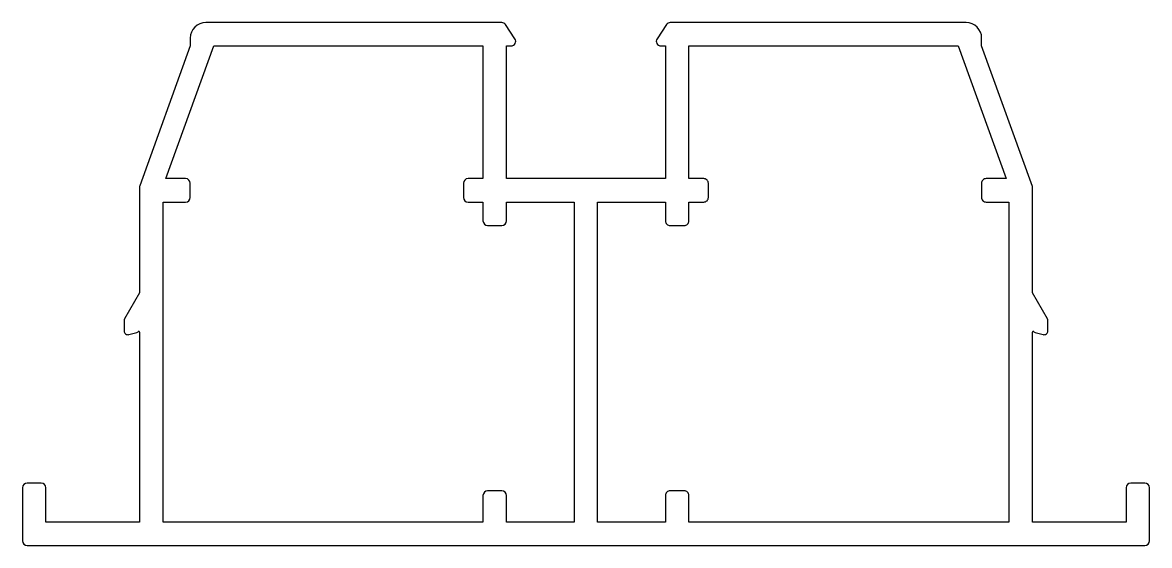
# Model space of a CAD drawing. Extents: x 1833.8 to 1906, y 1151.3 to 1184.8.
import ezdxf

# ---------------------------------------------------------------- set-up
doc = ezdxf.new("R2010")
doc.units = 0
doc.layers.get('0').update_dxf_attribs({"linetype": 'CONTINUOUS'})

msp = doc.modelspace()

# ---------------------------------------------------------------- linework, layer by layer
for p, q in [((1864.472, 1184.779), (1845.522, 1184.779)), ((1865.322, 1183.745), (1864.722, 1184.645)), ((1875.023, 1184.645), (1874.423, 1183.745)), ((1894.222, 1184.779), (1875.273, 1184.779)), ((1844.522, 1183.779), (1844.522, 1183.279)), ((1895.222, 1183.279), (1895.222, 1183.779)), ((1844.522, 1183.279), (1841.29, 1174.328)), ((1842.953, 1174.779), (1846.022, 1183.279)), ((1846.022, 1183.279), (1863.272, 1183.279)), ((1863.272, 1183.279), (1863.272, 1174.779)), ((1864.772, 1174.779), (1864.772, 1183.279)), ((1864.772, 1183.279), (1865.072, 1183.279)), ((1874.673, 1183.279), (1874.972, 1183.279)), ((1874.972, 1183.279), (1874.972, 1174.779)), ((1898.472, 1174.279), (1895.222, 1183.279)), ((1844.222, 1174.779), (1842.953, 1174.779)), ((1863.272, 1174.779), (1862.322, 1174.779)), ((1874.972, 1174.779), (1864.772, 1174.779)), ((1841.272, 1174.226), (1841.272, 1167.47)), ((1844.522, 1173.579), (1844.522, 1174.479)), ((1862.022, 1174.479), (1862.022, 1173.579)), ((1898.472, 1167.47), (1898.472, 1174.279)), ((1842.772, 1152.779), (1842.772, 1173.279)), ((1842.772, 1173.279), (1844.222, 1173.279)), ((1862.322, 1173.279), (1863.272, 1173.279)), ((1863.272, 1173.279), (1863.272, 1172.079)), ((1864.772, 1172.079), (1864.772, 1173.279)), ((1864.772, 1173.279), (1869.122, 1173.279)), ((1869.122, 1173.279), (1869.122, 1152.779)), ((1863.572, 1171.779), (1864.472, 1171.779)), ((1841.272, 1167.47), (1840.31, 1165.803)), ((1899.435, 1165.803), (1898.472, 1167.47)), ((1840.277, 1165.678), (1840.277, 1165.029)), ((1899.468, 1165.029), (1899.468, 1165.678)), ((1840.591, 1164.787), (1841.087, 1164.92)), ((1841.272, 1164.938), (1841.272, 1152.779)), ((1898.472, 1152.779), (1898.472, 1164.938)), ((1898.658, 1164.92), (1899.154, 1164.787)), ((1834.972, 1155.279), (1834.072, 1155.279)), ((1905.672, 1155.279), (1904.772, 1155.279)), ((1833.772, 1154.979), (1833.772, 1151.579)), ((1835.272, 1152.779), (1835.272, 1154.979)), ((1863.272, 1154.479), (1863.272, 1152.779)), ((1864.472, 1154.779), (1863.572, 1154.779)), ((1864.772, 1152.779), (1864.772, 1154.479)), ((1904.472, 1154.979), (1904.472, 1152.779)), ((1905.972, 1151.579), (1905.972, 1154.979)), ((1841.272, 1152.779), (1835.272, 1152.779)), ((1863.272, 1152.779), (1842.772, 1152.779)), ((1869.122, 1152.779), (1864.772, 1152.779)), ((1904.472, 1152.779), (1898.472, 1152.779)), ((1834.072, 1151.279), (1905.672, 1151.279))]:
    msp.add_line(p, q)
msp.add_lwpolyline([(1875.263, 1154.779, 0.414214), (1874.963, 1154.479), (1874.963, 1152.779), (1870.613, 1152.779), (1870.613, 1173.279), (1874.963, 1173.279), (1874.963, 1172.079, 0.414214), (1875.263, 1171.779), (1876.163, 1171.779, 0.414214), (1876.463, 1172.079), (1876.463, 1173.279), (1877.413, 1173.279, 0.414214), (1877.713, 1173.579), (1877.713, 1174.479, 0.414214), (1877.413, 1174.779), (1876.463, 1174.779), (1876.463, 1183.279), (1893.713, 1183.279), (1896.782, 1174.779), (1895.513, 1174.779, 0.414214), (1895.213, 1174.479), (1895.213, 1173.579, 0.414214), (1895.513, 1173.279), (1896.963, 1173.279), (1896.963, 1152.779), (1876.463, 1152.779), (1876.463, 1154.479, 0.414214), (1876.163, 1154.779)], format="xyb", close=True)
for centre, radius, start, end in [((1845.522, 1183.779), 1, 90, 180), ((1864.472, 1184.479), 0.3, 33.69007, 90), ((1875.273, 1184.479), 0.3, 90, 146.30993), ((1894.222, 1183.779), 1, 0, 90), ((1865.072, 1183.579), 0.3, 270, 33.69007), ((1874.673, 1183.579), 0.3, 146.30993, 270), ((1844.222, 1174.479), 0.3, 0, 90), ((1862.322, 1174.479), 0.3, 90, 180), ((1841.572, 1174.226), 0.3, 160.14479, 180), ((1844.222, 1173.579), 0.3, 270, 360), ((1862.322, 1173.579), 0.3, 180, 270), ((1863.572, 1172.079), 0.3, 180, 270), ((1864.472, 1172.079), 0.3, 270, 360), ((1840.527, 1165.678), 0.25, 150, 180), ((1899.218, 1165.678), 0.25, 0, 30), ((1840.527, 1165.029), 0.25, 180, 285), ((1841.022, 1165.161), 0.25, 284.99988, 311.81015), ((1841.222, 1164.938), 0.05, 0, 131.81027), ((1898.522, 1164.938), 0.05, 48.18979, 180.00007), ((1898.722, 1165.161), 0.25, 228.18973, 255), ((1899.218, 1165.029), 0.25, 255, 0), ((1834.072, 1154.979), 0.3, 90, 180), ((1834.972, 1154.979), 0.3, 0, 90), ((1904.772, 1154.979), 0.3, 90, 180), ((1905.672, 1154.979), 0.3, 0, 90), ((1863.572, 1154.479), 0.3, 90, 180), ((1864.472, 1154.479), 0.3, 0, 90), ((1834.072, 1151.579), 0.3, 180, 270), ((1905.672, 1151.579), 0.3, 270, 360)]:
    msp.add_arc(centre, radius, start, end)

doc.saveas('drawing.dxf')
